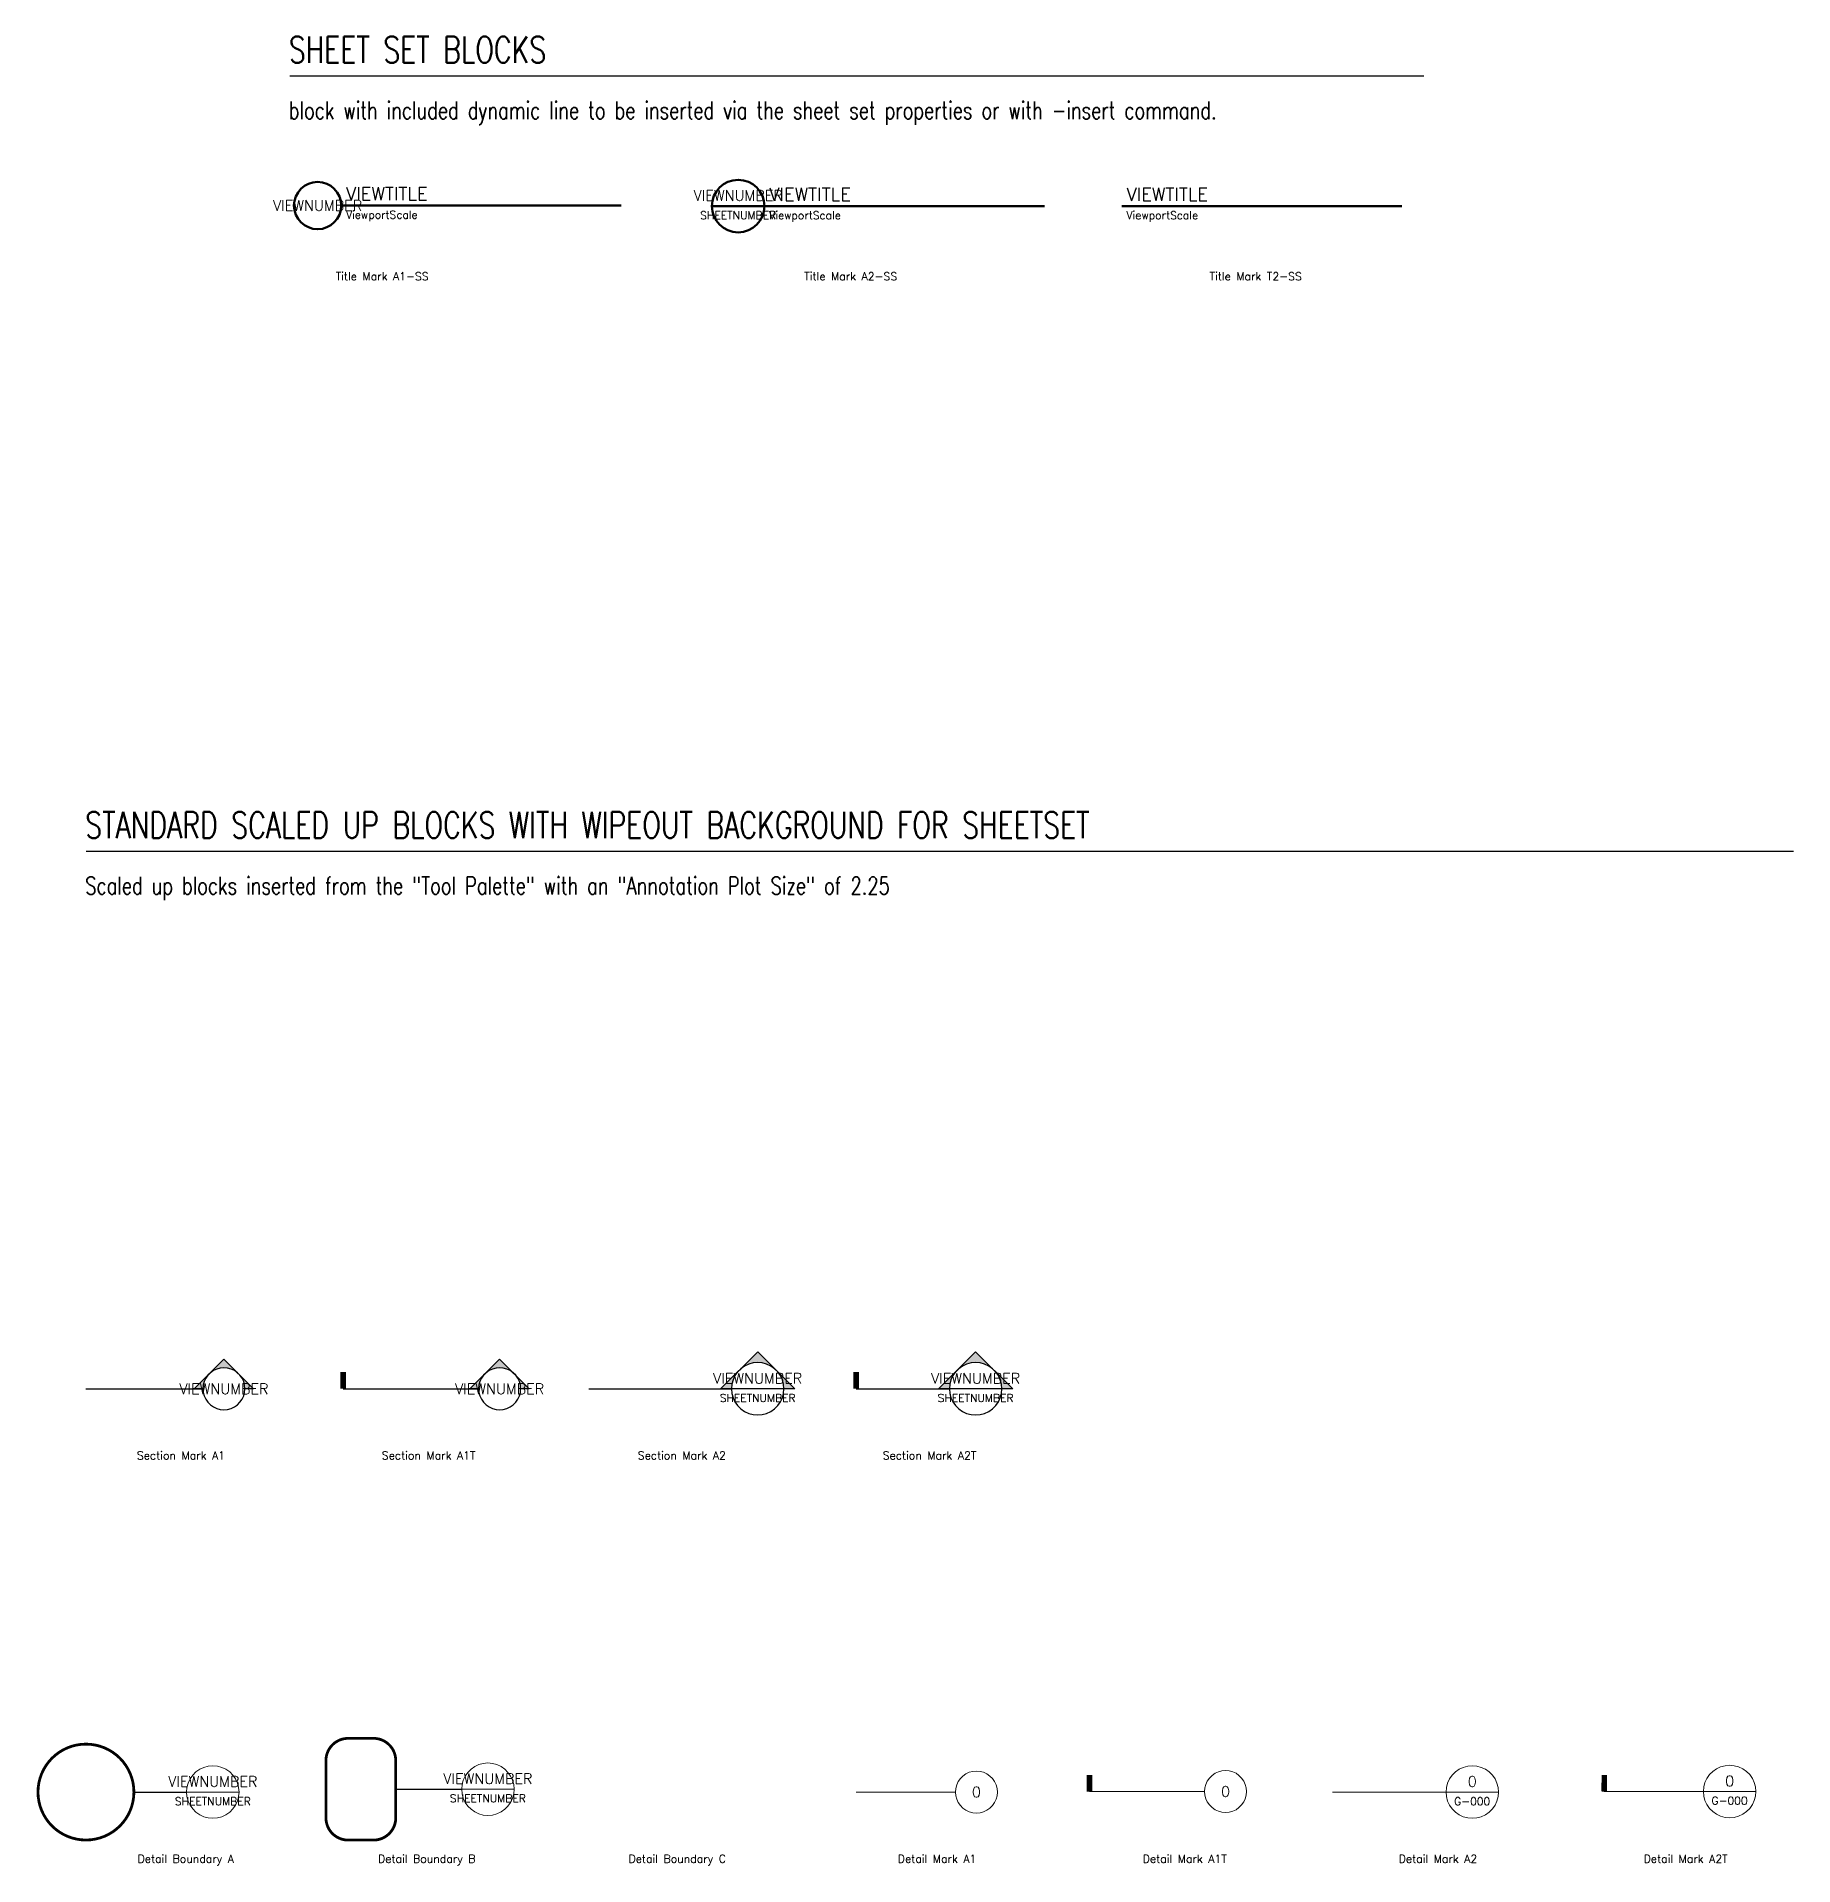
# Model space of a CAD drawing. Header units: millimetres. Extents: x -1452 to 198559, y -2095 to 85627.
# Drawn here: x 103899 to 154080, y -2095 to 50153 of the extents above; entities that cross this region are included whole.
import ezdxf
from ezdxf.enums import TextEntityAlignment as Align

# ---------------------------------------------------------------- set-up
doc = ezdxf.new("R2010")
doc.units = ezdxf.units.MM
doc.header["$LTSCALE"] = 0.5
doc.set_wipeout_variables(frame=1)
doc.linetypes.add('DASHED2', pattern=[9.525, 6.35, -3.175])
for name, color, linetype, lineweight in [('A010G', 213, 'Continuous', 50), ('A060A', 191, 'Continuous', 25), ('Aec-Detail-Marks', 150, 'Continuous', 18)]:
    doc.layers.add(name, color=color, linetype=linetype, lineweight=lineweight)
doc.styles.add('Arch-Dim', font='romans.shx', dxfattribs={"width": 0.75})
doc.styles.add('RomanS', font='romans.shx')
doc.dimstyles.new('Aec-Arch-M-100', dxfattribs={"dimscale": 100, "dimtxt": 2.5, "dimasz": 1.5, "dimexe": 1.5, "dimexo": 1.5, "dimgap": 0.8, "dimtad": 1, "dimdec": 0, "dimzin": 3, "dimdsep": 46, "dimtxsty": 'Arch-Dim', "dimblk": 'ARCHTICK', "dimcen": 2.5, "dimazin": 2, "dimtfac": 0.75, "dimtdec": 0, "dimtix": 1, "dimtmove": 2, "dimatfit": 2, "dimfxl": 1, "dimtolj": 1, "dimtzin": 0, "dimarcsym": 0})

# ---------------------------------------------------------------- blocks, each defined once
blk = doc.blocks.new('*U38')
blk.add_lwpolyline([(0, 0), (80, 0)])
at = {"color": 0, "linetype": 'ByBlock', "lineweight": -2, "style": 'RomanS'}
blk.add_attdef('TITLE', (1.37, 1.5), '', height=3.75, dxfattribs=at)
blk.add_attdef('SCALE', text='', height=2.25, dxfattribs=at).set_placement((1.37, -1.5), align=Align.TOP_LEFT)
blk = doc.blocks.new('*U102')
blk.add_lwpolyline([(0, 0), (80, 0)])
at = {"color": 0, "linetype": 'ByBlock', "lineweight": -2}
blk.add_circle((-6.75, 0), 6.75, dxfattribs=at)
blk.add_circle((-6.75, 0), 6.75, dxfattribs=at)
at = {"color": 0, "linetype": 'ByBlock', "lineweight": -2, "style": 'RomanS'}
blk.add_attdef('TITLE', (1.37, 1.5), '', height=3.75, dxfattribs=at)
blk.add_attdef('NUMBER', text='', height=3, dxfattribs=at).set_placement((-6.75, 0), align=Align.MIDDLE)
blk.add_attdef('SCALE', text='', height=2.25, dxfattribs=at).set_placement((1.37, -1.5), align=Align.TOP_LEFT)
blk = doc.blocks.new('*U37')
at = {"color": 0, "linetype": 'ByBlock', "lineweight": -2}
blk.add_line((0, 0), (-15, 0), dxfattribs=at)
blk.add_lwpolyline([(0, 0), (80, 0)])
blk.add_circle((-7.5, 0), 7.5, dxfattribs=at)
at = {"color": 0, "linetype": 'ByBlock', "lineweight": -2, "style": 'RomanS'}
blk.add_attdef('TITLE', (1.37, 1.5), '', height=3.75, dxfattribs=at)
blk.add_attdef('NUMBER', text='', height=3, dxfattribs=at).set_placement((-7.5, 1.5), align=Align.CENTER)
blk.add_attdef('SHEET', text='', height=2.25, dxfattribs=at).set_placement((-7.5, -1.5), align=Align.TOP_CENTER)
blk.add_attdef('SCALE', text='', height=2.25, dxfattribs=at).set_placement((1.37, -1.5), align=Align.TOP_LEFT)
blk = doc.blocks.new('*U25')
at = {"layer": 'A060A'}
blk.add_lwpolyline([(0, 0, 1.5875, 1.5875, 0), (0, 4.7625, 0, 0, 0)], format="xyseb", dxfattribs=at)
blk = doc.blocks.new('*U26')
at = {"layer": 'A060A'}
blk.add_lwpolyline([(0, 0, 1.5875, 1.5875, 0), (0, 4.7625, 0, 0, 0)], format="xyseb", dxfattribs=at)
blk = doc.blocks.new('*U27')
at = {"layer": 'Aec-Detail-Marks'}
blk.add_lwpolyline([(0, 0, 1.59, 1.59, 0), (0.02, 4.76, 0, 0, 0)], format="xyseb", dxfattribs=at)
blk = doc.blocks.new('*U28')
at = {"layer": 'Aec-Detail-Marks'}
blk.add_lwpolyline([(0, 0, 1.59, 1.59, 0), (0.03, 4.76, 0, 0, 0)], format="xyseb", dxfattribs=at)
blk = doc.blocks.new('Anno_Detail_A1_large_wo')
at = {"color": 0, "linetype": 'ByBlock', "lineweight": -2}
blk.add_wipeout([(2.67, 0), (2.63, 0.46), (2.51, 0.91), (2.31, 1.33), (2.04, 1.71), (1.71, 2.04), (1.33, 2.31), (0.91, 2.51), (0.46, 2.63), (0, 2.67), (-0.46, 2.63), (-0.91, 2.51), (-1.33, 2.31), (-1.71, 2.04), (-2.04, 1.71), (-2.31, 1.33), (-2.51, 0.91), (-2.63, 0.46), (-2.67, 0), (-2.63, -0.46), (-2.51, -0.91), (-2.31, -1.33), (-2.04, -1.71), (-1.71, -2.04), (-1.33, -2.31), (-0.91, -2.51), (-0.46, -2.63), (0, -2.67), (0.46, -2.63), (0.91, -2.51), (1.33, -2.31), (1.71, -2.04), (2.04, -1.71), (2.31, -1.33), (2.51, -0.91), (2.63, -0.46)], dxfattribs=at)
blk.add_lwpolyline([(2.67, 0), (2.63, 0.46), (2.51, 0.91), (2.31, 1.33), (2.04, 1.71), (1.71, 2.04), (1.33, 2.31), (0.91, 2.51), (0.46, 2.63), (0, 2.67), (-0.46, 2.63), (-0.91, 2.51), (-1.33, 2.31), (-1.71, 2.04), (-2.04, 1.71), (-2.31, 1.33), (-2.51, 0.91), (-2.63, 0.46), (-2.67, 0), (-2.63, -0.46), (-2.51, -0.91), (-2.31, -1.33), (-2.04, -1.71), (-1.71, -2.04), (-1.33, -2.31), (-0.91, -2.51), (-0.46, -2.63), (0, -2.67), (0.46, -2.63), (0.91, -2.51), (1.33, -2.31), (1.71, -2.04), (2.04, -1.71), (2.31, -1.33), (2.51, -0.91), (2.63, -0.46)], close=True, dxfattribs=at)
at = {"color": 0, "linetype": 'ByBlock', "lineweight": -2, "style": 'RomanS'}
blk.add_attdef('NUMBER', text='', height=1.33, dxfattribs=at).set_placement((0, 0), align=Align.MIDDLE)
blk = doc.blocks.new('Anno_Detail_A2_large_wo')
at = {"color": 0, "linetype": 'ByBlock', "lineweight": -2}
blk.add_wipeout([(3.33, 0), (3.28, 0.58), (3.13, 1.14), (2.89, 1.67), (2.55, 2.14), (2.14, 2.55), (1.67, 2.89), (1.14, 3.13), (0.58, 3.28), (0, 3.33), (-0.58, 3.28), (-1.14, 3.13), (-1.67, 2.89), (-2.14, 2.55), (-2.55, 2.14), (-2.89, 1.67), (-3.13, 1.14), (-3.28, 0.58), (-3.33, 0), (-3.28, -0.58), (-3.13, -1.14), (-2.89, -1.67), (-2.55, -2.14), (-2.14, -2.55), (-1.67, -2.89), (-1.14, -3.13), (-0.58, -3.28), (0, -3.33), (0.58, -3.28), (1.14, -3.13), (1.67, -2.89), (2.14, -2.55), (2.55, -2.14), (2.89, -1.67), (3.13, -1.14), (3.28, -0.58)], dxfattribs=at)
blk.add_line((3.33, 0), (-3.33, 0), dxfattribs=at)
blk.add_lwpolyline([(3.33, 0), (3.28, 0.58), (3.13, 1.14), (2.89, 1.67), (2.55, 2.14), (2.14, 2.55), (1.67, 2.89), (1.14, 3.13), (0.58, 3.28), (0, 3.33), (-0.58, 3.28), (-1.14, 3.13), (-1.67, 2.89), (-2.14, 2.55), (-2.55, 2.14), (-2.89, 1.67), (-3.13, 1.14), (-3.28, 0.58), (-3.33, 0), (-3.28, -0.58), (-3.13, -1.14), (-2.89, -1.67), (-2.55, -2.14), (-2.14, -2.55), (-1.67, -2.89), (-1.14, -3.13), (-0.58, -3.28), (0, -3.33), (0.58, -3.28), (1.14, -3.13), (1.67, -2.89), (2.14, -2.55), (2.55, -2.14), (2.89, -1.67), (3.13, -1.14), (3.28, -0.58)], close=True, dxfattribs=at)
at = {"color": 0, "linetype": 'ByBlock', "lineweight": -2, "style": 'RomanS'}
blk.add_attdef('NUMBER', text='', height=1.33, dxfattribs=at).set_placement((0, 0.67), align=Align.CENTER)
blk.add_attdef('SHEET', text='', height=1, dxfattribs=at).set_placement((0, -0.67), align=Align.TOP_CENTER)
blk = doc.blocks.new('_ArchTick')
at = {"color": 0, "linetype": 'ByBlock', "const_width": 0.15}
blk.add_lwpolyline([(-0.5, -0.5), (0.5, 0.5)], dxfattribs=at)
blk = doc.blocks.new('Anno_Section_A1_large_wo')
at = {"color": 0}
blk.add_wipeout([(2.67, 0), (2.63, 0.46), (2.51, 0.91), (2.31, 1.33), (2.04, 1.71), (1.71, 2.04), (1.33, 2.31), (0.91, 2.51), (0.46, 2.63), (0, 2.67), (-0.46, 2.63), (-0.91, 2.51), (-1.33, 2.31), (-1.71, 2.04), (-2.04, 1.71), (-2.31, 1.33), (-2.51, 0.91), (-2.63, 0.46), (-2.67, 0), (-2.63, -0.46), (-2.51, -0.91), (-2.31, -1.33), (-2.04, -1.71), (-1.71, -2.04), (-1.33, -2.31), (-0.91, -2.51), (-0.46, -2.63), (0, -2.67), (0.46, -2.63), (0.91, -2.51), (1.33, -2.31), (1.71, -2.04), (2.04, -1.71), (2.31, -1.33), (2.51, -0.91), (2.63, -0.46)], dxfattribs=at)
blk.add_lwpolyline([(2.67, 0), (2.63, 0.46), (2.51, 0.91), (2.31, 1.33), (2.04, 1.71), (1.71, 2.04), (1.33, 2.31), (0.91, 2.51), (0.46, 2.63), (0, 2.67), (-0.46, 2.63), (-0.91, 2.51), (-1.33, 2.31), (-1.71, 2.04), (-2.04, 1.71), (-2.31, 1.33), (-2.51, 0.91), (-2.63, 0.46), (-2.67, 0), (-2.63, -0.46), (-2.51, -0.91), (-2.31, -1.33), (-2.04, -1.71), (-1.71, -2.04), (-1.33, -2.31), (-0.91, -2.51), (-0.46, -2.63), (0, -2.67), (0.46, -2.63), (0.91, -2.51), (1.33, -2.31), (1.71, -2.04), (2.04, -1.71), (2.31, -1.33), (2.51, -0.91), (2.63, -0.46)], close=True, dxfattribs=at)
at = {"color": 0, "linetype": 'ByBlock', "lineweight": -2, "style": 'RomanS'}
blk.add_attdef('NUMBER', text='', height=1.33, dxfattribs=at).set_placement((0, 0), align=Align.MIDDLE)
blk = doc.blocks.new('Anno_Arrow_A1_large')
at = {"linetype": 'ByBlock', "lineweight": -2}
h = blk.add_hatch(color=0, dxfattribs=at)
h.paths.add_polyline_path([(-1.89, 1.89), (-3.77, 0), (-2.67, 0, -0.198912)])
h.paths.add_polyline_path([(0, 3.77), (-1.89, 1.89, -0.414214), (1.89, 1.89)])
h.paths.add_polyline_path([(2.53, 1.24), (2.39, 1.17, -0.114349), (2.67, 0), (3.77, 0)])
h.paths.add_polyline_path([(1.89, 1.89, -0.082683), (2.39, 1.17), (2.53, 1.24)])
at = {"color": 0, "linetype": 'ByBlock', "lineweight": -2}
blk.add_lwpolyline([(-2.67, 0), (-3.77, 0), (0, 3.77), (3.77, 0), (2.67, 0)], dxfattribs=at)
blk = doc.blocks.new('*U103')
at = {"layer": 'A060A'}
blk.add_lwpolyline([(0, 0, 1.5875, 1.5875, 0), (0, 4.7625, 0, 0, 0)], format="xyseb", dxfattribs=at)
blk = doc.blocks.new('Anno_Section_A2_large_wo')
blk.add_wipeout([(3.33, 0), (3.28, 0.58), (3.13, 1.14), (2.89, 1.67), (2.55, 2.14), (2.14, 2.55), (1.67, 2.89), (1.14, 3.13), (0.58, 3.28), (0, 3.33), (-0.58, 3.28), (-1.14, 3.13), (-1.67, 2.89), (-2.14, 2.55), (-2.55, 2.14), (-2.89, 1.67), (-3.13, 1.14), (-3.28, 0.58), (-3.33, 0), (-3.28, -0.58), (-3.13, -1.14), (-2.89, -1.67), (-2.55, -2.14), (-2.14, -2.55), (-1.67, -2.89), (-1.14, -3.13), (-0.58, -3.28), (0, -3.33), (0.58, -3.28), (1.14, -3.13), (1.67, -2.89), (2.14, -2.55), (2.55, -2.14), (2.89, -1.67), (3.13, -1.14), (3.28, -0.58)])
at = {"color": 0, "linetype": 'ByBlock', "lineweight": -2}
blk.add_line((3.33, 0), (-3.33, 0), dxfattribs=at)
blk.add_lwpolyline([(3.33, 0), (3.28, 0.58), (3.13, 1.14), (2.89, 1.67), (2.55, 2.14), (2.14, 2.55), (1.67, 2.89), (1.14, 3.13), (0.58, 3.28), (0, 3.33), (-0.58, 3.28), (-1.14, 3.13), (-1.67, 2.89), (-2.14, 2.55), (-2.55, 2.14), (-2.89, 1.67), (-3.13, 1.14), (-3.28, 0.58), (-3.33, 0), (-3.28, -0.58), (-3.13, -1.14), (-2.89, -1.67), (-2.55, -2.14), (-2.14, -2.55), (-1.67, -2.89), (-1.14, -3.13), (-0.58, -3.28), (0, -3.33), (0.58, -3.28), (1.14, -3.13), (1.67, -2.89), (2.14, -2.55), (2.55, -2.14), (2.89, -1.67), (3.13, -1.14), (3.28, -0.58)], close=True)
at = {"color": 0, "linetype": 'ByBlock', "lineweight": -2, "style": 'RomanS'}
blk.add_attdef('NUMBER', text='', height=1.33, dxfattribs=at).set_placement((0, 0.67), align=Align.CENTER)
blk.add_attdef('SHEET', text='', height=1, dxfattribs=at).set_placement((0, -0.67), align=Align.TOP_CENTER)
blk = doc.blocks.new('Anno_Arrow_A2_large')
at = {"linetype": 'ByBlock', "lineweight": -2}
h = blk.add_hatch(color=0, dxfattribs=at)
h.paths.add_polyline_path([(-2.36, 2.36), (-4.71, 0), (-3.33, 0, -0.198912)])
h.paths.add_polyline_path([(0, 4.71), (-2.36, 2.36, -0.414214), (2.36, 2.36)])
h.paths.add_polyline_path([(3.16, 1.55), (2.99, 1.47, -0.114349), (3.33, 0), (4.71, 0)])
h.paths.add_polyline_path([(2.36, 2.36, -0.082683), (2.99, 1.47), (3.16, 1.55)])
at = {"color": 0, "linetype": 'ByBlock', "lineweight": -2}
blk.add_lwpolyline([(-3.33, 0), (-4.71, 0), (0, 4.71), (4.71, 0), (3.33, 0)], dxfattribs=at)
blk = doc.blocks.new('*U104')
at = {"layer": 'A060A'}
blk.add_lwpolyline([(0, 0, 1.5875, 1.5875, 0), (0, 4.7625, 0, 0, 0)], format="xyseb", dxfattribs=at)

msp = doc.modelspace()

# ---------------------------------------------------------------- linework, layer by layer
for points in [[(111134, 49033), (143528, 49033)], [(105319, 26883), (154080, 26883)]]:
    msp.add_lwpolyline(points)
at = {"layer": 'Aec-Detail-Marks'}
for p, q in [((133972, 16), (137259, 16)), ((148676, 16), (151508, 16))]:
    msp.add_line(p, q, dxfattribs=at)
at = {"layer": 'Aec-Detail-Marks', "linetype": 'DASHED2', "const_width": 79.4, "flags": 128}
for points in [[(112164, 900, -0.414214), (112799, 1535), (113523, 1535, -0.414214), (114158, 900), (114158, -737, -0.414214), (113523, -1372), (112799, -1372, -0.414214), (112164, -737)], [(106679, 0, 1), (103939, 0, 1)]]:
    msp.add_lwpolyline(points, format="xyb", close=True, dxfattribs=at)

# ---------------------------------------------------------------- block references
at = {"xscale": 100, "yscale": 100, "zscale": 100}
for name, p in [('*U25', (112653, 11522)), ('*U26', (127309, 11522)), ('*U27', (133972, 16)), ('*U28', (148676, 16))]:
    msp.add_blockref(name, p, dxfattribs=at)
at = {"layer": 'A010G', "xscale": 100, "yscale": 100, "zscale": 100}
for name, p, values in [('*U102', (112601, 45325), {'SCALE': 'ViewportScale', 'TITLE': 'VIEWTITLE', 'NUMBER': 'VIEWNUMBER'}), ('*U37', (124689, 45310), {'SCALE': 'ViewportScale', 'TITLE': 'VIEWTITLE', 'SHEET': 'SHEETNUMBER', 'NUMBER': 'VIEWNUMBER'}), ('*U38', (134894, 45311), {'SCALE': 'ViewportScale', 'TITLE': 'VIEWTITLE'})]:
    msp.add_blockref(name, p, dxfattribs=at).add_auto_attribs(values)
at = {"layer": 'A060A'}
ref = msp.add_blockref('Anno_Section_A1_large_wo', (109250, 11522), dxfattribs=dict(at, xscale=225, yscale=225, zscale=225))
ref.add_attrib('NUMBER', 'VIEWNUMBER', dxfattribs={"layer": '0', "color": 0, "linetype": 'ByBlock', "lineweight": -2, "height": 300, "style": 'Arch-Dim'}).set_placement((109250, 11522), align=Align.MIDDLE)
at = {"layer": 'A060A', "xscale": 100, "yscale": 100, "zscale": 100}
for name, p in [('*U103', (112653, 11522)), ('*U104', (127309, 11522))]:
    msp.add_blockref(name, p, dxfattribs=at)
at = {"layer": 'A060A'}
ref = msp.add_blockref('Anno_Section_A1_large_wo', (117125, 11522), dxfattribs=dict(at, xscale=225, yscale=225, zscale=225))
ref.add_attrib('NUMBER', 'VIEWNUMBER', dxfattribs={"layer": '0', "color": 0, "linetype": 'ByBlock', "lineweight": -2, "height": 300, "style": 'Arch-Dim'}).set_placement((117125, 11522), align=Align.MIDDLE)
ref = msp.add_blockref('Anno_Section_A2_large_wo', (124496, 11522), dxfattribs=dict(at, xscale=225, yscale=225, zscale=225))
ref.add_attrib('SHEET', 'SHEETNUMBER', dxfattribs={"layer": '0', "color": 0, "linetype": 'ByBlock', "lineweight": -2, "height": 225, "style": 'Arch-Dim'}).set_placement((124496, 11372), align=Align.TOP_CENTER)
ref.add_attrib('NUMBER', 'VIEWNUMBER', dxfattribs={"layer": '0', "color": 0, "linetype": 'ByBlock', "lineweight": -2, "height": 300, "style": 'Arch-Dim'}).set_placement((124496, 11672), align=Align.CENTER)
ref = msp.add_blockref('Anno_Section_A2_large_wo', (130720, 11522), dxfattribs=dict(at, xscale=225, yscale=225, zscale=225))
ref.add_attrib('SHEET', 'SHEETNUMBER', dxfattribs={"layer": '0', "color": 0, "linetype": 'ByBlock', "lineweight": -2, "height": 225, "style": 'Arch-Dim'}).set_placement((130720, 11372), align=Align.TOP_CENTER)
ref.add_attrib('NUMBER', 'VIEWNUMBER', dxfattribs={"layer": '0', "color": 0, "linetype": 'ByBlock', "lineweight": -2, "height": 300, "style": 'Arch-Dim'}).set_placement((130720, 11672), align=Align.CENTER)
at = {"layer": 'Aec-Detail-Marks'}
ref = msp.add_blockref('Anno_Detail_A1_large_wo', (130745, 0), dxfattribs=dict(at, xscale=225, yscale=225, zscale=225))
ref.add_attrib('NUMBER', '0', dxfattribs={"layer": '0', "color": 0, "linetype": 'ByBlock', "lineweight": -2, "height": 300, "style": 'Arch-Dim'}).set_placement((130745, 0), align=Align.MIDDLE)
ref = msp.add_blockref('Anno_Detail_A2_large_wo', (144907, 0), dxfattribs=dict(at, xscale=225, yscale=225, zscale=225))
ref.add_attrib('NUMBER', '0', dxfattribs={"layer": '0', "color": 0, "linetype": 'ByBlock', "lineweight": -2, "height": 300, "style": 'Arch-Dim'}).set_placement((144907, 150), align=Align.CENTER)
ref.add_attrib('SHEET', 'G-000', dxfattribs={"layer": '0', "color": 0, "linetype": 'ByBlock', "lineweight": -2, "height": 225, "style": 'Arch-Dim'}).set_placement((144907, -150), align=Align.TOP_CENTER)

# ---------------------------------------------------------------- texts
at = {"style": 'RomanS'}
for s, p in [('Title Mark A1-SS', (115097, 43190)), ('Title Mark A2-SS', (128481, 43190)), ('Title Mark T2-SS', (140038, 43190)), ('Section Mark A1', (109282, 9503)), ('Section Mark A1T', (116435, 9503)), ('Section Mark A2', (123589, 9503)), ('Section Mark A2T', (130742, 9503)), ('Detail Boundary A', (109537, -2019)), ('Detail Boundary B', (116435, -2019)), ('Detail Boundary C', (123589, -2019)), ('Detail Mark A1', (130742, -2019)), ('Detail Mark A1T', (137895, -2019)), ('Detail Mark A2', (145049, -2019)), ('Detail Mark A2T', (152202, -2019))]:
    msp.add_text(s, height=228.6, dxfattribs=at).set_placement(p, align=Align.RIGHT)
at = {"attachment_point": 1, "style": 'Arch-Dim'}
for s, insert, char_height, width in [('SHEET SET BLOCKS', (111104, 50153), 750, 40407.83), ('block with included dynamic line to be inserted via the sheet set properties or with -insert command.', (111104, 48296), 500, 48782.97), ('STANDARD SCALED UP BLOCKS WITH WIPEOUT BACKGROUND FOR SHEETSET', (105290, 28003), 750, 40407.83), ('Scaled up blocks inserted from the "Tool Palette" with an "Annotation Plot Size" of 2.25', (105290, 26146), 500, 48782.97)]:
    msp.add_mtext(s, dxfattribs=dict(at, insert=insert, char_height=char_height, width=width))

# ---------------------------------------------------------------- leaders
at = {"layer": 'Aec-Detail-Marks', "has_arrowhead": 0}
for points in [[(106679, 0), (108183, 0)], [(114158, 82), (116040, 82)]]:
    msp.add_leader(points, dimstyle='Aec-Arch-M-100', dxfattribs=at)

# ---------------------------------------------------------------- next in the draw order: linework, layer by layer
at = {"layer": 'A060A'}
for points in [[(105309, 11522), (108650, 11522)], [(112653, 11522), (116525, 11522)], [(119670, 11522), (123746, 11522)], [(127309, 11522), (129970, 11522)]]:
    msp.add_lwpolyline(points, dxfattribs=at)
at = {"layer": 'Aec-Detail-Marks'}
for points in [[(127309, 0), (130145, 0)], [(140916, 0), (144157, 0)]]:
    msp.add_lwpolyline(points, dxfattribs=at)

# ---------------------------------------------------------------- next in the draw order: block references
at = {"layer": 'A060A', "xscale": 225, "yscale": 225, "zscale": 225}
for name, p in [('Anno_Arrow_A2_large', (124496, 11522)), ('Anno_Arrow_A2_large', (130720, 11522)), ('Anno_Arrow_A1_large', (109250, 11522)), ('Anno_Arrow_A1_large', (117125, 11522))]:
    msp.add_blockref(name, p, dxfattribs=at)
at = {"layer": 'Aec-Detail-Marks'}
ref = msp.add_blockref('Anno_Detail_A2_large_wo', (108933, 0), dxfattribs=dict(at, xscale=225, yscale=225, zscale=225))
ref.add_attrib('NUMBER', 'VIEWNUMBER', dxfattribs={"layer": '0', "color": 0, "linetype": 'ByBlock', "lineweight": -2, "height": 300, "style": 'Arch-Dim'}).set_placement((108933, 150), align=Align.CENTER)
ref.add_attrib('SHEET', 'SHEETNUMBER', dxfattribs={"layer": '0', "color": 0, "linetype": 'ByBlock', "lineweight": -2, "height": 225, "style": 'Arch-Dim'}).set_placement((108933, -150), align=Align.TOP_CENTER)
ref = msp.add_blockref('Anno_Detail_A2_large_wo', (116790, 82), dxfattribs=dict(at, xscale=225, yscale=225, zscale=225))
ref.add_attrib('NUMBER', 'VIEWNUMBER', dxfattribs={"layer": '0', "color": 0, "linetype": 'ByBlock', "lineweight": -2, "height": 300, "style": 'Arch-Dim'}).set_placement((116790, 232), align=Align.CENTER)
ref.add_attrib('SHEET', 'SHEETNUMBER', dxfattribs={"layer": '0', "color": 0, "linetype": 'ByBlock', "lineweight": -2, "height": 225, "style": 'Arch-Dim'}).set_placement((116790, -68), align=Align.TOP_CENTER)
ref = msp.add_blockref('Anno_Detail_A1_large_wo', (137859, 16), dxfattribs=dict(at, xscale=225, yscale=225, zscale=225))
ref.add_attrib('NUMBER', '0', dxfattribs={"layer": '0', "color": 0, "linetype": 'ByBlock', "lineweight": -2, "height": 300, "style": 'Arch-Dim'}).set_placement((137859, 16), align=Align.MIDDLE)
ref = msp.add_blockref('Anno_Detail_A2_large_wo', (152258, 16), dxfattribs=dict(at, xscale=225, yscale=225, zscale=225))
ref.add_attrib('NUMBER', '0', dxfattribs={"layer": '0', "color": 0, "linetype": 'ByBlock', "lineweight": -2, "height": 300, "style": 'Arch-Dim'}).set_placement((152258, 166), align=Align.CENTER)
ref.add_attrib('SHEET', 'G-000', dxfattribs={"layer": '0', "color": 0, "linetype": 'ByBlock', "lineweight": -2, "height": 225, "style": 'Arch-Dim'}).set_placement((152258, -134), align=Align.TOP_CENTER)

doc.saveas('drawing.dxf')
